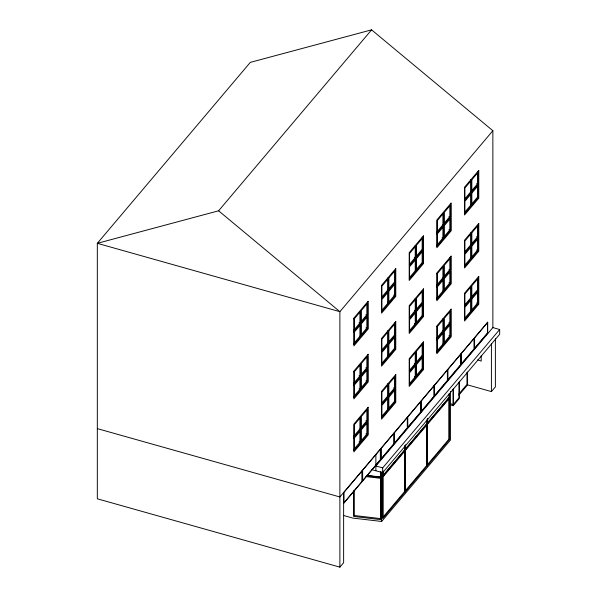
<?xml version="1.0" encoding="UTF-8"?>
<svg xmlns="http://www.w3.org/2000/svg" width="597" height="597" viewBox="0 0 597 597"><rect width="100%" height="100%" fill="white"/><g stroke="black" fill="none" stroke-linecap="round" stroke-linejoin="round"><path stroke-width="0.9" d="M343.626 492.547L343.626 562.717L339.88 567.15L97.326 498.801L97.326 243.322L218.606 210.801L371.588 29.85L492.861 130.721L492.861 327.596L375.871 465.973L382.677 467.891L499.674 329.514L492.861 327.596M492.861 130.721L339.88 311.679L339.88 567.15M354.252 330.969L354.252 318.865L360.804 311.112L360.804 323.216L354.252 330.969L353.364 330.716M388.848 290.052L388.848 277.948L395.401 270.195L395.401 282.299L388.848 290.052L387.953 289.799L381.625 297.291M423.064 237.479L416.505 245.225L416.505 257.337L423.064 249.583L423.064 237.479L422.169 237.225M471.458 180.234L464.906 187.988L464.906 200.092L471.458 192.338L471.458 180.234L470.57 179.981M471.831 191.891L471.831 179.787L478.384 172.04L478.384 184.145L471.831 191.891L470.943 191.644M353.961 330.014L360.297 322.522M360.887 321.82L366.849 314.768L366.849 303.597M388.55 289.097L394.513 282.053L394.513 270.874M409.288 264.575L415.616 257.083L415.616 245.912M416.213 256.382L422.169 249.33L422.169 238.158M436.944 231.852L443.28 224.36M443.877 223.659L449.832 216.614L449.832 205.435M464.608 199.137L470.57 192.092L470.57 180.913M471.54 190.936L477.496 183.891L477.496 171.787M367.737 315.022L361.185 322.776L361.185 310.664L367.737 302.918L367.737 315.022L365.961 314.522M388.468 290.5L381.916 298.246L381.916 286.142L388.468 278.396L388.468 290.5L387.58 290.246L387.58 279.075M416.131 257.777L409.579 265.531L409.579 253.427L416.131 245.673L416.131 257.777L414.355 257.277M437.243 232.808L443.795 225.062L443.795 212.957L437.243 220.703L437.243 232.808L436.355 232.561M450.72 216.86L444.168 224.614L444.168 212.51L450.72 204.756L450.72 216.86L448.944 216.36M354.252 344.26L354.252 332.156L360.804 324.41L360.804 336.514L354.252 344.26L353.364 344.014M388.848 303.351L388.848 291.239L395.401 283.493L395.401 295.597L388.848 303.351L387.953 303.097M416.131 258.971L409.579 266.717L409.579 278.821L416.131 271.075L416.131 258.971L415.243 258.717L415.243 270.822L416.131 271.075M423.064 250.77L416.505 258.523L416.505 270.628L423.064 262.874L423.064 250.77L422.169 250.524M437.243 246.106L437.243 234.002L443.795 226.248L443.795 238.352L437.243 246.106L436.355 245.852M471.458 193.532L464.906 201.279L464.906 213.383L471.458 205.637L471.458 193.532L470.57 193.279M471.831 205.189L471.831 193.085L478.384 185.331L478.384 197.435L471.831 205.189L470.943 204.935L464.608 212.428M353.961 343.305L360.297 335.812M360.887 335.111L366.849 328.066L366.849 316.888M381.625 310.589L387.58 303.545L387.58 292.366M388.55 302.395L394.513 295.343L394.513 284.172M409.288 277.866L415.616 270.374L415.616 260.135M416.213 269.672L422.169 262.628L422.169 251.449M436.944 245.151L443.28 237.658M443.877 236.949L449.832 229.905L449.832 218.733M471.54 204.234L477.496 197.189L477.496 185.085M367.737 328.313L361.185 336.066L361.185 323.962L367.737 316.209L367.737 328.313L365.961 327.813M388.468 303.791L381.916 311.544L381.916 299.44L388.468 291.687L388.468 303.791L387.58 303.545M450.72 230.158L444.168 237.904L444.168 225.8L450.72 218.054L450.72 230.158L448.944 229.658M354.252 383.968L354.252 371.864L360.804 364.11L360.804 376.214L354.252 383.968L353.364 383.714M388.468 331.387L381.916 339.141L381.916 351.245L388.468 343.499L388.468 331.387L387.58 331.141M388.848 343.051L388.848 330.947L395.401 323.193L395.401 335.298L388.848 343.051L387.953 342.797L381.625 350.29M437.243 285.806L437.243 273.702L443.795 265.949L443.795 278.053L437.243 285.806L436.355 285.56M450.72 257.755L444.168 265.508L444.168 277.612L450.72 269.859L450.72 257.755L449.832 257.501M471.831 244.889L471.831 232.785L478.384 225.032L478.384 237.143L471.831 244.889L470.943 244.643M353.961 383.013L360.297 375.52M360.887 374.812L366.849 367.767L366.849 356.596M388.55 342.096L394.513 335.051L394.513 322.94M409.288 317.574L415.616 310.082L415.616 299.836M416.213 309.373L422.169 302.328L422.169 291.157M436.944 284.851L443.28 277.359M443.877 276.657L449.832 269.613L449.832 258.434M464.608 252.135L470.57 245.083L470.57 233.912M471.54 243.934L477.496 236.89L477.496 225.718M367.737 368.021L361.185 375.767L361.185 363.663L367.737 355.916L367.737 368.021L365.961 367.521M416.131 310.776L409.579 318.529L409.579 306.425L416.131 298.672L416.131 310.776L414.355 310.276M423.064 302.582L416.505 310.328L416.505 298.224L423.064 290.478L423.064 302.582L422.169 302.328M471.458 245.337L464.906 253.091L464.906 240.979L471.458 233.233L471.458 245.337L470.57 245.083M354.252 397.259L354.252 385.155L360.804 377.401L360.804 389.513L354.252 397.259L353.364 397.012M388.848 356.342L388.848 344.238L395.401 336.492L395.401 348.596L388.848 356.342L387.953 356.096L381.625 363.588M423.064 303.769L416.505 311.522L416.505 323.626L423.064 315.873L423.064 303.769L422.169 303.515M437.243 299.104L437.243 286.993L443.795 279.247L443.795 291.351L437.243 299.104L436.355 298.851M471.458 246.524L464.906 254.277L464.906 266.381L471.458 258.628L471.458 246.524L470.57 246.277M471.831 258.188L471.831 246.083L478.384 238.33L478.384 250.434L471.831 258.188L470.943 257.934M353.961 396.304L360.297 388.811M360.887 388.11L366.849 381.065L366.849 369.886M388.55 355.387L394.513 348.342L394.513 337.171M409.288 330.865L415.616 323.373L415.616 312.201M416.213 322.671L422.169 315.626L422.169 304.448M436.944 298.149L443.28 290.657M443.877 289.948L449.832 282.903L449.832 271.732M464.608 265.426L470.57 258.382L470.57 247.21M471.54 257.232L477.496 250.188L477.496 238.076M367.737 381.311L361.185 389.065L361.185 376.961L367.737 369.207L367.737 381.311L365.961 380.811M388.468 356.79L381.916 364.543L381.916 352.439L388.468 344.685L388.468 356.79L387.58 356.536L387.58 345.365M416.131 324.067L409.579 331.82L409.579 319.716L416.131 311.962L416.131 324.067L414.355 323.567M450.72 283.157L444.168 290.903L444.168 278.799L450.72 271.045L450.72 283.157L448.944 282.65M388.468 384.386L381.916 392.139L381.916 404.244L388.468 396.49L388.468 384.386L387.58 384.14M388.848 396.05L388.848 383.938L395.401 376.192L395.401 388.296L388.848 396.05L387.953 395.796M423.064 343.469L416.505 351.223L416.505 363.327L423.064 355.573L423.064 343.469L422.169 343.223M437.243 338.805L437.243 326.701L443.795 318.947L443.795 331.051L437.243 338.805L436.355 338.551M353.961 436.004L360.297 428.519M360.887 427.81L366.849 420.766L366.849 409.594M381.625 403.288L387.58 396.244L387.58 385.065M388.55 395.095L394.513 388.043L394.513 376.871M409.288 370.565L415.616 363.073L415.616 352.834M416.213 362.372L422.169 355.327L422.169 344.156M436.944 337.85L443.28 330.357M443.877 329.656L449.832 322.604L449.832 311.433M464.608 305.127L470.943 297.634L471.831 297.888L478.384 290.135L478.384 278.03L471.831 285.784L471.831 297.888M471.54 296.933L477.496 289.888L477.496 278.709M354.252 436.959L360.804 429.213L360.804 417.109L354.252 424.855L354.252 436.959L353.364 436.713M367.737 421.012L361.185 428.765L361.185 416.661L367.737 408.908L367.737 421.012L365.961 420.512M416.131 363.774L409.579 371.521L409.579 359.416L416.131 351.67L416.131 363.774L414.355 363.274M450.72 322.858L444.168 330.611L444.168 318.5L450.72 310.753L450.72 322.858L448.944 322.358M471.458 298.336L464.906 306.082L464.906 293.978L471.458 286.232L471.458 298.336L470.57 298.082L470.57 286.911M354.252 450.257L354.252 438.153L360.804 430.4L360.804 442.504L354.252 450.257L353.364 450.004M388.468 397.684L381.916 405.43L381.916 417.534L388.468 409.788L388.468 397.684L387.58 397.43M388.848 409.341L388.848 397.236L395.401 389.483L395.401 401.587L388.848 409.341L387.953 409.087L381.625 416.579M437.243 352.096L437.243 339.992L443.795 332.245L443.795 344.35L437.243 352.096L436.355 351.849M450.72 324.044L444.168 331.798L444.168 343.902L450.72 336.148L450.72 324.044L449.832 323.798M471.458 299.522L464.906 307.276L464.906 319.38L471.458 311.627L471.458 299.522L470.57 299.276M471.831 311.179L471.831 299.075L478.384 291.329L478.384 303.433L471.831 311.179L470.943 310.933M353.961 449.302L360.297 441.81M360.887 441.108L366.849 434.056L366.849 422.885M388.55 408.385L394.513 401.341L394.513 389.237M409.288 383.864L415.616 376.371L415.616 365.2M416.213 375.67L422.169 368.618L422.169 357.446M436.944 351.14L443.28 343.648M443.877 342.947L449.832 335.902L449.832 324.723M464.608 318.425L470.57 311.38L470.57 300.201M471.54 310.231L477.496 303.179L477.496 292.008M367.737 434.31L361.185 442.064L361.185 429.952L367.737 422.206L367.737 434.31L365.961 433.81M416.131 377.065L409.579 384.819L409.579 372.715L416.131 364.961L416.131 377.065L414.355 376.565M423.064 368.871L416.505 376.625L416.505 364.513L423.064 356.767L423.064 368.871L422.169 368.618M343.626 503.435L380.662 459.623L380.662 448.735L339.88 496.973L97.326 428.624M371.446 469.511L382.677 472.682L499.674 334.298L499.674 329.514M458.877 393.998L466.973 384.423L466.973 372.341M458.869 395.162L467.563 384.878L467.563 372.035M450.78 403.781L453.28 404.594L459.138 397.669L459.138 382.102M450.668 404.915L453.175 405.736L459.242 398.557L459.242 382.08M343.872 515.562L352.849 518.092L381.617 521.465L450.548 439.929L450.548 391.326M467.563 384.878L491.413 391.595L495.383 386.908L495.383 338.656M371.588 29.85L250.315 62.372L97.326 243.322L339.88 311.679L218.606 210.801M366.842 475.384L380.535 476.988L380.535 471.742M366.386 475.548L381.005 477.264L381.005 471.779M366.483 475.854L381.11 477.57L381.11 519.674L353.693 516.457L353.693 490.831M366.028 476.607L380.632 478.324L380.632 518.599L354.163 515.495L354.163 490.779M470.943 179.54L471.831 179.787M476.607 183.645L478.384 184.145M470.57 192.092L471.458 192.338M470.943 192.831L471.831 193.085M477.496 197.189L478.384 197.435M471.458 205.637L470.57 205.383L470.57 194.212M470.943 232.539L471.831 232.785M443.795 225.062L442.907 224.808L442.907 213.636M476.607 236.636L478.384 237.143M436.355 233.748L437.243 234.002M470.943 245.83L471.831 246.083M442.019 237.852L443.795 238.352M476.607 249.934L478.384 250.434M470.57 258.382L471.458 258.628M422.169 249.33L423.064 249.583M448.944 269.359L450.72 269.859M422.169 262.628L423.064 262.874M436.355 273.448L437.243 273.702M443.795 278.053L442.907 277.806L442.907 266.635M477.496 289.888L478.384 290.135M436.355 286.747L437.243 286.993M470.943 298.828L471.831 299.075M443.795 291.351L442.907 291.097L442.907 279.926M387.953 277.695L388.848 277.948M476.607 302.933L478.384 303.433M394.513 282.053L395.401 282.299M470.57 311.38L471.458 311.627M387.953 290.993L388.848 291.239M393.617 295.097L395.401 295.597M422.169 315.626L423.064 315.873M436.355 326.447L437.243 326.701M443.795 331.051L442.907 330.805L442.907 318.701M448.944 335.648L450.72 336.148M436.355 339.745L437.243 339.992M353.364 318.611L354.252 318.865M443.795 344.35L442.907 344.096L442.907 332.925M387.953 330.693L388.848 330.947M359.028 322.716L360.804 323.216M394.513 335.051L395.401 335.298M353.364 331.91L354.252 332.156M388.468 343.499L387.58 343.245L387.58 332.074M387.953 343.991L388.848 344.238M360.804 336.514L359.916 336.26L359.916 324.156M422.169 355.327L423.064 355.573M394.513 348.342L395.401 348.596M353.364 371.61L354.252 371.864M387.953 383.692L388.848 383.938M359.028 375.714L360.804 376.214M393.617 387.796L395.401 388.296M353.364 384.901L354.252 385.155M387.58 396.244L388.468 396.49M387.953 396.983L388.848 397.236M359.028 389.005L360.804 389.513M394.513 401.341L395.401 401.587M388.468 409.788L387.58 409.535L387.58 398.363M360.804 429.213L359.916 428.959L359.916 417.788M353.364 437.899L354.252 438.153M359.028 442.004L360.804 442.504M477.801 359.819L481.212 361.148L481.212 355.916M491.413 343.909L491.413 391.595M474.346 337.969L474.346 348.864M460.981 353.775L460.981 364.67M453.28 389.035L453.28 404.594M453.175 389.259L453.175 405.736M449.429 393.572L449.429 397.229L382.804 476.033L382.804 472.317M449.048 393.968L449.048 397.46L427.609 422.818L427.609 418.452M447.623 369.58L447.623 380.468M442.907 226.927L442.907 238.106M434.265 385.378L434.265 396.274M427.221 418.93L427.221 423.497M427.101 423.945L427.101 466.048M426.84 420.236L426.84 423.728L405.4 449.093L405.4 444.72M420.907 401.184L420.907 412.072M415.243 245.427L415.243 257.531M415.243 298.418L415.243 310.522M415.243 311.716L415.243 323.82M415.243 352.349L415.243 363.521M415.243 364.715L415.243 376.819M407.542 416.982L407.542 427.877M405.012 446.108L405.012 449.765M404.893 450.213L404.893 492.316M404.632 445.631L404.632 449.996L383.192 475.361L383.192 470.988M394.184 432.788L394.184 443.675M382.677 467.891L382.677 472.682M381.617 472.287L381.617 521.465M375.871 454.399L375.871 470.757M362.327 470.421L362.327 481.309M359.916 311.791L359.916 322.97M359.916 364.789L359.916 375.961M359.916 377.155L359.916 389.259M359.916 431.079L359.916 442.258M368.11 301.284L353.879 318.119L353.879 345.894L368.11 329.059L368.11 301.284M395.774 268.56L381.543 285.403L381.543 313.179L395.774 296.343L395.774 268.56M423.437 235.845L409.199 252.68L409.199 280.456L423.437 263.62L423.437 235.845M451.101 203.122L436.862 219.965L436.862 247.74L451.101 230.897L451.101 203.122M478.764 170.406L464.526 187.242L464.526 215.017L478.764 198.182L478.764 170.406M368.11 354.282L353.879 371.118L353.879 398.893L368.11 382.058L368.11 354.282M395.774 321.559L381.543 338.395L381.543 366.177L395.774 349.335L395.774 321.559M423.437 288.836L409.199 305.679L409.199 333.454L423.437 316.619L423.437 288.836M451.101 256.12L436.862 272.956L436.862 300.739L451.101 283.896L451.101 256.12M478.764 223.397L464.526 240.24L464.526 268.016L478.764 251.18L478.764 223.397M368.11 407.273L353.879 424.116L353.879 451.892L368.11 435.056L368.11 407.273M395.774 374.558L381.543 391.393L381.543 419.169L395.774 402.333L395.774 374.558M423.437 341.835L409.199 358.678L409.199 386.453L423.437 369.618L423.437 341.835M451.101 309.119L436.862 325.955L436.862 353.73L451.101 336.895L451.101 309.119M478.764 276.396L464.526 293.239L464.526 321.014L478.764 304.179L478.764 276.396M487.704 322.171L380.826 448.586L380.826 459.481L487.704 333.059L487.704 322.171M362.006 471.011L343.947 492.376L343.947 502.793L362.006 481.428L362.006 471.011M380.349 449.317L362.648 470.249L362.648 480.675L380.349 459.735L380.349 449.317M393.953 433.265L381.058 448.526L381.058 458.944L393.953 443.69L393.953 433.265M407.311 417.467L394.416 432.721L394.416 443.146L407.311 427.885L407.311 417.467M420.676 401.662L407.773 416.922L407.773 427.34L420.676 412.087L420.676 401.662M434.034 385.863L421.139 401.117L421.139 411.534L434.034 396.281L434.034 385.863M447.392 370.058L434.497 385.319L434.497 395.736L447.392 380.483L447.392 370.058M460.75 354.26L447.854 369.513L447.854 379.931L460.75 364.677L460.75 354.26M474.115 338.454L461.212 353.708L461.212 364.133L474.115 348.872L474.115 338.454M487.473 322.656L474.578 337.909L474.578 348.327L487.473 333.074L487.473 322.656M449.31 397.677L382.684 476.481L382.684 518.584L449.31 439.78L449.31 397.677M404.505 451.474L383.065 476.839L383.065 517.114L404.505 491.756L404.505 451.474M426.713 425.206L405.273 450.563L405.273 490.846L426.713 465.488L426.713 425.206M448.922 398.938L427.482 424.295L427.482 464.578L448.922 439.22L448.922 398.938"/></g></svg>
